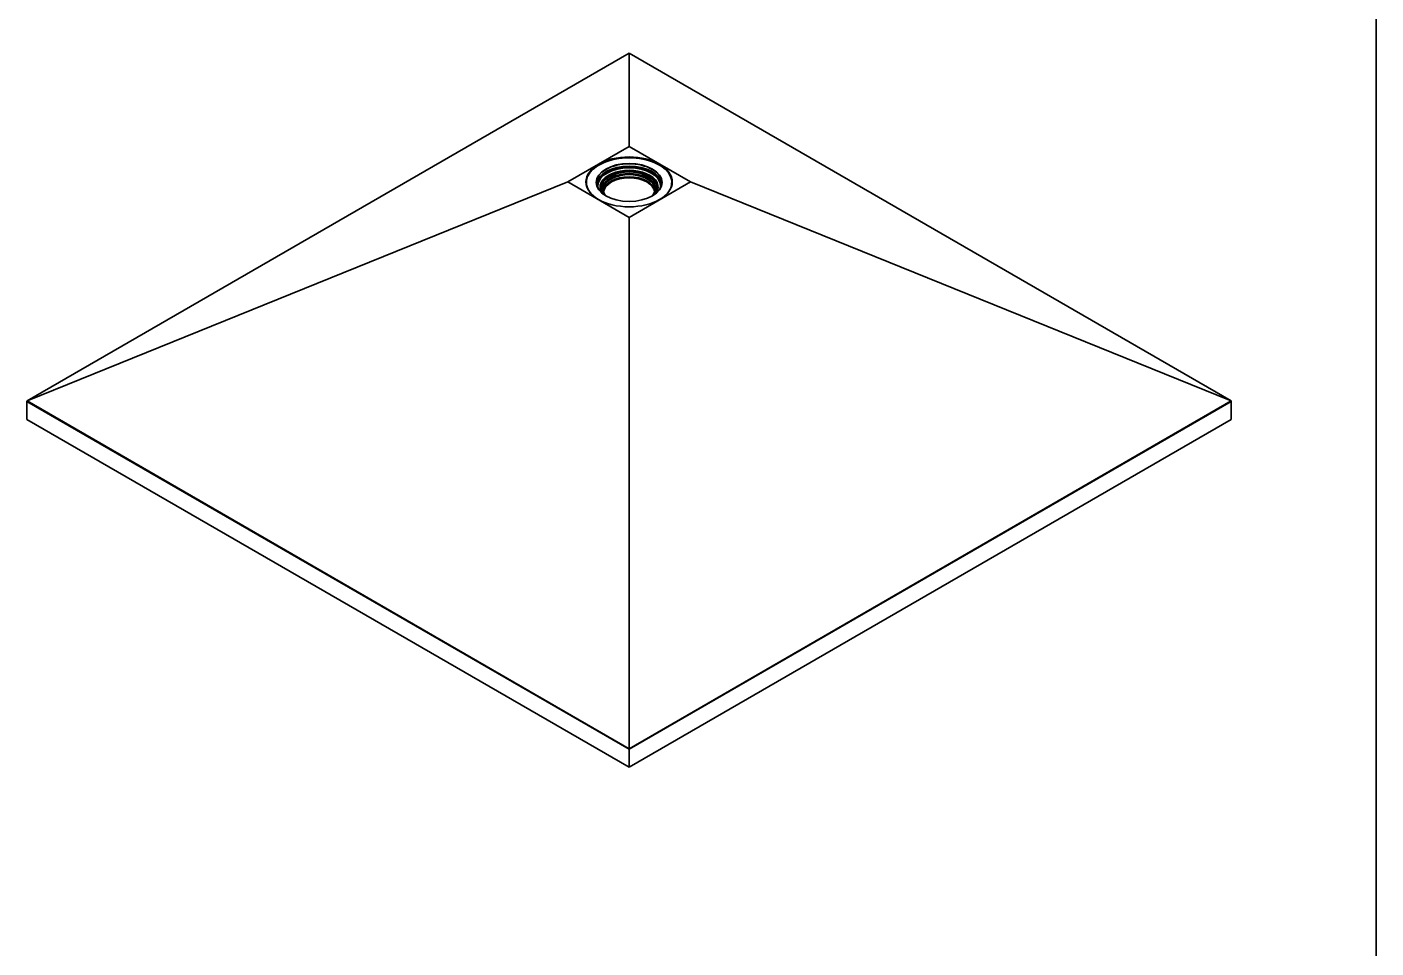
# Model space of a CAD drawing. Header units: millimetres. Extents: x 136 to 4000, y 200 to 5740.
# Drawn here: x 2416 to 4000, y 1441 to 2523 of the extents above; entities that cross this region are included whole.
import ezdxf

# ---------------------------------------------------------------- set-up
doc = ezdxf.new("R2010")
doc.units = ezdxf.units.MM
doc.header["$LTSCALE"] = 20
for name, color, linetype, lineweight in [('_Sichtbarkanten', 7, 'Continuous', 35), ('Rahmen (ISO)', 7, 'Continuous', 35), ('Sichtbar schmal (ISO)', 7, 'Continuous', 35)]:
    doc.layers.add(name, color=color, linetype=linetype, lineweight=lineweight)

# ---------------------------------------------------------------- blocks, each defined once
blk = doc.blocks.new('Ränder Wedi_hoch')
at = {"layer": 'Rahmen (ISO)'}
blk.add_line((200, 287), (200, 10), dxfattribs=at)

msp = doc.modelspace()

# ---------------------------------------------------------------- linework, layer by layer
at = {"layer": '_Sichtbarkanten'}
for p, q in [((2416.002433889041, 2083.535415008348), (3122.871889487702, 2491.646685480158)), ((3122.871889487702, 2491.646685480158), (3829.741345086363, 2083.535415008347)), ((3122.871889487702, 2491.646685480158), (3122.871889487702, 2382.271442028997)), ((3050.779463424001, 2340.648860434585), (3122.871889487702, 2382.271442028997)), ((3122.871889487702, 2382.271442028997), (3194.964315551402, 2340.648860434585)), ((2416.002433889041, 2083.535415008348), (3050.779463424001, 2340.648860434586)), ((3122.871889487702, 2299.026278840175), (3050.779463424001, 2340.648860434585)), ((3072.705222821035, 2339.437742892854), (3072.705222821035, 2339.982073946805)), ((3090.238556154368, 2332.447584445248), (3090.238556154368, 2333.450101299384)), ((3194.964315551402, 2340.648860434585), (3122.871889487702, 2299.026278840175)), ((3155.505222821035, 2332.447584445248), (3155.505222821035, 2333.450101299384)), ((3173.038556154369, 2339.437742892854), (3173.038556154369, 2339.982073946805)), ((3829.741345086363, 2083.535415008347), (3194.964315551402, 2340.648860434585)), ((3122.871889487702, 1675.227930185233), (3122.871889487702, 2299.026278840175)), ((2415.765108301154, 2082.785650954572), (2415.830159877572, 2083.43866310394)), ((2415.765108301154, 2082.785650954572), (2415.765108301154, 2061.692822613938)), ((2416.002433889041, 2083.535415008348), (2415.830159877572, 2083.43866310394)), ((3122.871889487702, 1675.227930185233), (2415.830159877572, 2083.43866310394)), ((3829.913619097832, 2083.43866310394), (3122.871889487702, 1675.227930185233)), ((3829.741345086363, 2083.535415008347), (3829.913619097832, 2083.43866310394)), ((3829.978670674249, 2082.785650954572), (3829.913619097832, 2083.43866310394)), ((3829.978670674249, 2082.785650954572), (3829.978670674249, 2061.692822613938)), ((3122.871889487702, 1653.444532150076), (2415.765108301154, 2061.692822613938)), ((3829.978670674249, 2061.692822613938), (3122.871889487702, 1653.444532150076)), ((3122.871889487702, 1674.537360490709), (3122.871889487702, 1675.227930185233)), ((3122.871889487702, 1674.537360490709), (3122.871889487702, 1653.444532150076))]:
    msp.add_line(p, q, dxfattribs=at)
for centre, major_axis, ratio, start_param, end_param in [((3122.871889487702, 2339.982073946805), (50.16666666666674, -1.540434446667405e-13), 0.5773502691896267, 5.855646522484889, 9.852316745464169), ((3122.871889487702, 2339.709908419829), (-38.30000000000005, 1.137978600240786e-13), 0.5773502691896267, 2.360536686613, 7.064241274156386), ((3122.871889487702, 2336.98825315007), (37.16666666666673, -1.179611963664229e-13), 0.5773502691896267, 6.101523588282064, 9.606439679666911), ((3122.871889487702, 2336.716087623095), (-36.83333333333337, 1.117161918529064e-13), 0.5773502691896266, 2.921742639459172, 6.503035321310219), ((3122.871889487702, 2336.98825315007), (38.30000000000004, -1.167468899332391e-13), 0.5773502691896268, 0.06157997227364997, 3.080012681316154), ((3122.871889487702, 2334.509453273613), (34.16666666666665, -1.082467449009528e-13), 0.5773502691896267, 5.920464306779039, 9.78749896116992), ((3122.871889487702, 2335.899591042167), (36.83333333333337, -1.133641791550843e-13), 0.5773502691896266, 0.01919864854965989, 3.122394005040127), ((3122.871889487702, 2333.450101299384), (32.63333333333338, -1.02695629777827e-13), 0.5773502691896267, 5.869595892154512, 9.838367375794462), ((3122.871889487702, 2332.599823603062), (31.00226680058982, -9.992007221626408e-14), 0.5773502691896268, 5.800997883883909, 9.90696538406505), ((3122.871889487702, 2333.246913662166), (34.16666666666663, -1.054711873393899e-13), 0.577350269189627, 0.03200716355503364, 3.109585490034752), ((3122.871889487702, 2331.653808821343), (30.33333333333336, -9.506284648352903e-14), 0.5773502691896268, 5.887174682716179, 9.820788585232778), ((3122.871889487702, 2329.095452867769), (30.33333333333334, -9.436895709313832e-14), 0.5773502691896268, 0.07310690340318528, 3.068485750186619), ((3122.871889487702, 2328.415039050329), (-30, -8.673617379884035e-16), 0.5773502691896258, 3.175343437729417, 6.249434523039941), ((3122.871889487702, 2328.034007312563), (29.99999999999999, 1.734723475976807e-16), 0.577350269189626, 0.05105555707674364, 3.090537096513029), ((3122.871889487701, 2338.34908078495), (-50.66666666666566, 6.938893903907228e-16), 0.5773502691896258, 6.077930574986159, 6.243632839828011), ((3122.871889487702, 2339.437742892854), (-50.16666666666654, 2.665344830036539e-13), 0.5773502691896265, 0, 0.2174436002322633), ((3122.871889487701, 2332.447584445248), (-32.63333333333314, 1.033798805308604e-13), 0.5773502691896266, 7.18175519054396e-15, 0.3014258656043009), ((3122.871889487701, 2332.447584445248), (32.6333333333336, -7.147060721024446e-14), 0.5773502691896271, 5.981759441575321, 6.28318530717959), ((3122.871889487702, 2339.437742892854), (50.16666666666618, -1.491862189340054e-13), 0.5773502691896268, 6.065741706947358, 6.283185307179592), ((3122.871889487701, 2338.34908078495), (50.66666666666695, -5.377642775528102e-15), 0.577350269189626, 0.0395524673515753, 0.2052547321933862)]:
    msp.add_ellipse(centre, major_axis=major_axis, ratio=ratio, start_param=start_param, end_param=end_param, dxfattribs=at)
for centre, major_axis, ratio in [((3122.871889487702, 2340.662487764245), (50.66666666666667, -3.022582184541989e-12), 0.5773502691896258), ((3122.871889487702, 2339.982073946805), (38.6333333333334, -1.193489751472043e-13), 0.5773502691896267)]:
    msp.add_ellipse(centre, major_axis=major_axis, ratio=ratio, dxfattribs=at)
at = {"layer": 'Sichtbar schmal (ISO)'}
for p, q in [((3122.871889487702, 1674.537360490709), (2415.765108301154, 2082.785650954572)), ((3829.978670674249, 2082.785650954572), (3122.871889487702, 1674.537360490709))]:
    msp.add_line(p, q, dxfattribs=at)

# ---------------------------------------------------------------- block references
at = {"xscale": 20, "yscale": 20, "zscale": 20}
msp.add_blockref('Ränder Wedi_hoch', (0, 0), dxfattribs=at)

doc.saveas('drawing.dxf')
